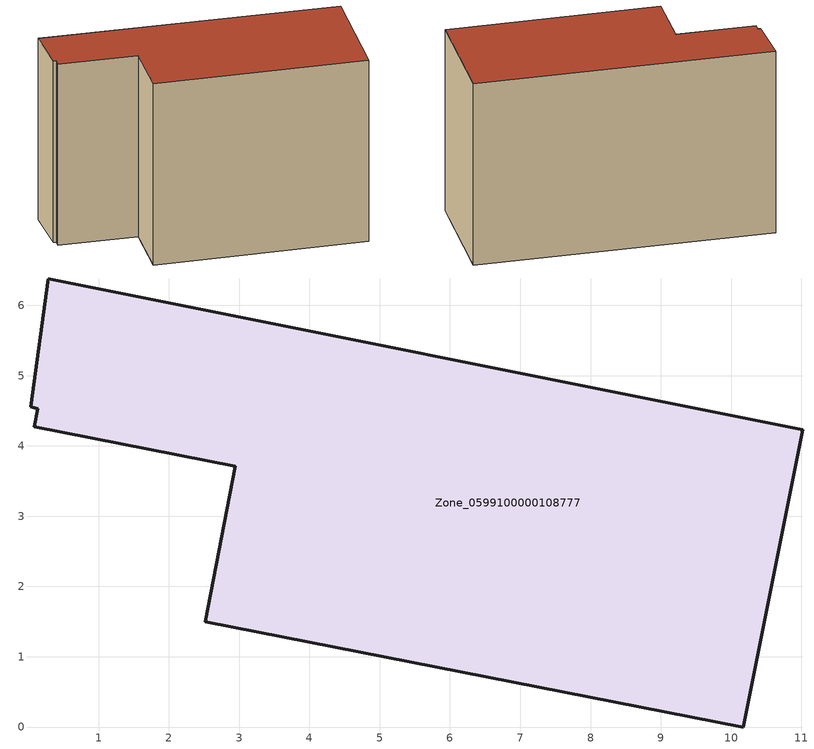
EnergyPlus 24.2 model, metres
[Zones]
Zone_0599100000108777
 floor ground (C_G): 2.52,1.5 2.95,3.71 0.09,4.27 0.14,4.53 0.04,4.56 0.28,6.38 11.02,4.23 10.18,0 z0
 wall outside (C_F): 2.95,3.71 2.52,1.5 10.18,0 11.02,4.23 0.28,6.38 0.04,4.56 0.14,4.53 0.09,4.27 2.95,3.71 z0:7.16
 roof outside (C_R): 0.28,6.38 0.04,4.56 0.14,4.53 0.09,4.27 2.95,3.71 2.52,1.5 10.18,0 11.02,4.23 z7.16
[BUILDING]
Pand.0599100000108777: North Axis=0; Terrain=City; Loads Convergence Tolerance Value=0.04; Temperature Convergence Tolerance Value=0.4; Solar Distribution=FullExterior; Maximum Number of Warmup Days=25; Minimum Number of Warmup Days=1
[Site:Location]
Rotterdam.The.Hague.AP_ZH_NLD Design_Conditions: Latitude=51.96; Longitude=4.45; Time Zone=1; Elevation=-4.5
[SITE:GROUNDTEMPERATURE:BUILDINGSURFACE]
18, 18, 18, 18, 18, 18, 18, 18, 18, 18, 18, 18
[MATERIAL] Thermal Absorptance=0.9; Solar Absorptance=0.7; Visible Absorptance=0.7
Name | Roughness | Thickness | Conductivity | Density | Specific Heat
G.TI.1946 | MediumSmooth | 0.15 | 1 | 540 | 1210
F.TI.1946 | Rough | 0.3 | 0.857143 | 1920 | 840
R.TI.1946 | MediumRough | 0.2 | 0.1 | 1500 | 1000
[CONSTRUCTION]
C_G: G.TI.1946
C_F: F.TI.1946
C_R: R.TI.1946
[ZONE]
Zone_0599100000108777: Type=1; Multiplier=1; Ceiling Height=Autocalculate; Volume=Autocalculate; Floor Area=autocalculate; Part of Total Floor Area=Yes
[ZONEINFILTRATION:DESIGNFLOWRATE]
Infil_Zone_0599100000108777: Zone or ZoneList or Space or SpaceList=Zone_0599100000108777; Schedule=AlwaysOn; Design Flow Rate Calculation Method=Flow/Area; Flow Rate per Floor Area=0.003; Constant Term Coefficient=1; Temperature Term Coefficient=0; Velocity Term Coefficient=0; Velocity Squared Term Coefficient=0
[HVACTEMPLATE:ZONE:IDEALLOADSAIRSYSTEM]
Zone_0599100000108777: Maximum Heating Supply Air Temperature=50; Minimum Cooling Supply Air Temperature=13; Maximum Heating Supply Air Humidity Ratio=0.0156; Minimum Cooling Supply Air Humidity Ratio=0.0077; Heating Limit=NoLimit; Cooling Limit=NoLimit; Dehumidification Control Type=ConstantSensibleHeatRatio; Cooling Sensible Heat Ratio=0.7; Dehumidification Setpoint=60; Humidification Control Type=None; Humidification Setpoint=30; Outdoor Air Method=None; Outdoor Air Flow Rate per Person=0.00944; Outdoor Air Flow Rate per Zone Floor Area=0; Outdoor Air Flow Rate per Zone=0; Demand Controlled Ventilation Type=None; Outdoor Air Economizer Type=NoEconomizer; Heat Recovery Type=None; Sensible Heat Recovery Effectiveness=0.7; Latent Heat Recovery Effectiveness=0.65
[ZONECONTROL:THERMOSTAT]
ThermostatControl_Zone_0599100000108777: Zone or ZoneList=Zone_0599100000108777; Control Type Schedule=DualSetpointControlType; Control 1=Thermostat_Zone_0599100000108777; Temperature Difference Between Cutout And Setpoint=0
[THERMOSTATSETPOINT:DUALSETPOINT]
Thermostat_Zone_0599100000108777: Heating Setpoint Temperature Schedule=HeatingSetpoint_Zone_0599100000108777; Cooling Setpoint Temperature Schedule=CoolingSetpoint_Zone_0599100000108777
[SCHEDULE:COMPACT]
HeatingSetpoint_Zone_0599100000108777: Through: 12/31, For: AllDays, Until: 24:00, 21
CoolingSetpoint_Zone_0599100000108777: Through: 12/31, For: AllDays, Until: 24:00, 24
DualSetpointControlType: Through: 12/31, For: AllDays, Until: 24:00, 4
AlwaysOn: Through: 12/31, For: AllDays, Until: 24:00, 1
